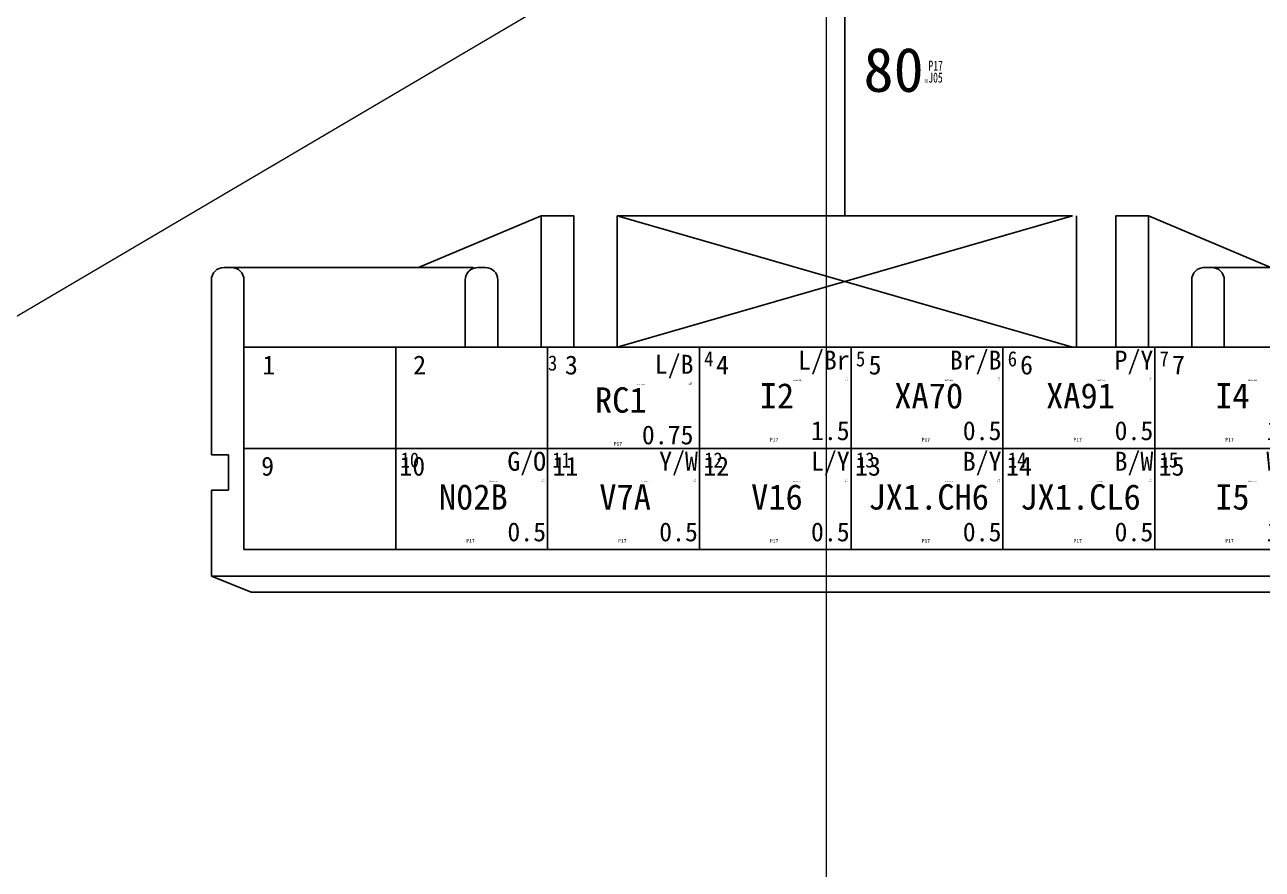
# Model space of a CAD drawing. Header units: millimetres. Extents: x -2653 to 6698, y -4403 to -42.
# Drawn here: x 371.2 to 469, y -1017.4 to -950.6 of the extents above; entities that cross this region are included whole.
import ezdxf
from ezdxf.enums import TextEntityAlignment as Align

# ---------------------------------------------------------------- set-up
doc = ezdxf.new("R2010")
doc.units = ezdxf.units.MM
doc.header["$MEASUREMENT"] = 0
for name, color, linetype in [('节点长度', 1, 'Continuous'), ('节点长度-L', 32, 'Continuous'), ('轮廓线', 7, 'Continuous'), ('连接器护套图层', 7, 'Continuous')]:
    doc.layers.add(name, color=color, linetype=linetype)
for name, color, linetype, plot in [('节点长度-E1', 53, 'Continuous', False), ('节点长度-E2', 53, 'Continuous', False), ('节点长度-不打印', 14, 'Continuous', False), ('隐藏-剥皮长度', 2, 'Continuous', False), ('隐藏-加余量', 1, 'Continuous', False), ('隐藏-备注', 1, 'Continuous', False), ('隐藏-孔位', 1, 'Continuous', False), ('隐藏-对应端子', 2, 'Continuous', False), ('隐藏-节点长度辅助', 202, 'Continuous', False), ('隐藏-规格', 1, 'Continuous', False), ('隐藏-辅助信息', 3, 'Continuous', False), ('隐藏-防水栓', 2, 'Continuous', False)]:
    doc.layers.add(name, color=color, linetype=linetype, plot=plot)
doc.styles.add('CL', font='', dxfattribs={"height": 2})
doc.styles.add('样式1.5', font='', dxfattribs={"height": 1.5})
doc.styles.get('CL').set_extended_font_data('SimSun')
doc.styles.get('样式1.5').set_extended_font_data('SimSun')

# ---------------------------------------------------------------- blocks, each defined once
blk = doc.blocks.new('936201-1')
for p, q in [((20.974, 29.879), (30.664, 33.946)), ((30.664, 23.564), (30.664, 33.946)), ((30.664, 33.946), (33.239, 33.946)), ((33.239, 33.946), (33.239, 23.564)), ((36.663, 23.564), (36.663, 33.967)), ((36.663, 33.967), (72.658, 33.967)), ((36.663, 23.564), (72.658, 33.967)), ((36.663, 33.967), (72.658, 23.564)), ((72.989, 23.564), (72.989, 33.967)), ((78.657, 33.946), (76.082, 33.946)), ((76.082, 33.946), (76.082, 23.564)), ((78.657, 23.564), (78.657, 33.946)), ((88.347, 29.879), (78.657, 33.946)), ((5.598, 29.879), (7.174, 29.879)), ((7.174, 29.879), (25.317, 29.879)), ((25.665, 29.879), (26.24, 29.879)), ((82.993, 29.879), (89.905, 29.879)), ((103.159, 29.879), (83, 29.879)), ((83.656, 29.879), (83.081, 29.879)), ((83.656, 29.879), (83.081, 29.879)), ((4.599, 15.065), (4.599, 28.879)), ((7.174, 28.879), (7.174, 23.564)), ((24.665, 23.564), (24.665, 28.879)), ((27.24, 28.879), (27.24, 23.564)), ((82.081, 28.879), (82.081, 23.564)), ((82.081, 28.879), (82.081, 23.564)), ((84.656, 23.564), (84.656, 28.879)), ((84.656, 23.564), (84.656, 28.879)), ((19.172, 23.564), (7.174, 23.564)), ((7.174, 23.564), (7.174, 15.565)), ((19.172, 15.565), (19.172, 23.564)), ((19.172, 23.564), (19.172, 7.566)), ((36.663, 23.564), (19.172, 23.564)), ((36.517, 23.564), (24.519, 23.564)), ((27.24, 23.564), (24.665, 23.564)), ((29.815, 23.564), (27.24, 23.564)), ((31.17, 15.565), (31.17, 23.564)), ((31.17, 23.564), (31.17, 15.565)), ((103.159, 23.564), (31.316, 23.564)), ((48.515, 23.564), (36.517, 23.564)), ((43.168, 23.564), (43.168, 15.565)), ((43.168, 15.565), (43.168, 23.564)), ((60.513, 23.564), (48.515, 23.564)), ((55.166, 15.565), (55.166, 23.564)), ((55.166, 23.564), (55.166, 15.565)), ((67.164, 23.564), (67.164, 15.565)), ((67.164, 15.565), (67.164, 23.564)), ((84.656, 23.564), (72.658, 23.564)), ((79.162, 23.564), (79.162, 15.565)), ((79.162, 15.565), (79.162, 23.564)), ((82.081, 23.564), (84.656, 23.564)), ((82.081, 23.564), (84.656, 23.564)), ((4.599, 15.065), (5.963, 15.065)), ((5.963, 15.065), (5.963, 12.258)), ((7.174, 15.565), (103.159, 15.565)), ((7.174, 15.565), (7.174, 7.566)), ((31.17, 15.565), (31.17, 7.566)), ((31.17, 7.566), (31.17, 15.565)), ((43.168, 7.566), (43.168, 15.565)), ((43.168, 15.565), (43.168, 7.566)), ((55.166, 15.565), (55.166, 7.566)), ((55.166, 7.566), (55.166, 15.565)), ((67.164, 7.566), (67.164, 15.565)), ((67.164, 15.565), (67.164, 7.566)), ((79.162, 7.566), (79.162, 15.565)), ((79.162, 15.565), (79.162, 7.566)), ((5.963, 12.258), (4.599, 12.258)), ((4.599, 5.475), (4.599, 12.258)), ((7.174, 7.566), (19.172, 7.566)), ((19.172, 7.566), (31.17, 7.566)), ((31.17, 7.566), (43.168, 7.566)), ((43.168, 7.566), (55.166, 7.566)), ((55.166, 7.566), (67.164, 7.566)), ((67.164, 7.566), (79.162, 7.566)), ((79.162, 7.566), (91.161, 7.566)), ((4.599, 5.475), (7.736, 4.207)), ((4.599, 5.475), (105.734, 5.475)), ((7.736, 4.207), (85.162, 4.207)), ((102.596, 4.207), (85.162, 4.207))]:
    blk.add_line(p, q)
for centre, major_axis, start_param, end_param in [((5.598, 28.879), (-0.707, 0.707), -0.785398, 0.785398), ((6.174, 28.879), (0.707, 0.707), 5.497787, 7.068583), ((25.665, 28.879), (-0.707, 0.707), -0.785398, 0.785398), ((26.24, 28.879), (0.707, 0.707), 5.497787, 7.068583), ((83.081, 28.879), (-0.707, 0.707), -0.785398, 0.785398), ((83.656, 28.879), (0.707, 0.707), 5.497787, 7.068583)]:
    blk.add_ellipse(centre, major_axis=major_axis, ratio=1, start_param=start_param, end_param=end_param)
at = {"layer": '连接器护套图层', "style": '样式1.5'}
for s, height, p in [('1', 1.5, (8.632, 21.416)), ('2', 1.5, (20.547, 21.416)), ('3', 1.5, (32.545, 21.416)), ('4', 1.5, (44.485, 21.416)), ('5', 1.5, (56.542, 21.416)), ('6', 1.5, (68.515, 21.416)), ('7', 1.5, (80.529, 21.416)), ('9', 1.5, (8.532, 13.417)), ('10', 1.4998, (19.456, 13.417)), ('11', 1.4998, (31.562, 13.417)), ('12', 1.4998, (43.477, 13.417)), ('13', 1.4998, (55.475, 13.417)), ('14', 1.4998, (67.415, 13.417)), ('15', 1.4998, (79.471, 13.417))]:
    blk.add_text(s, height=height, dxfattribs=at).set_placement(p)
blk = doc.blocks.new('电线2')
at = {"layer": '轮廓线', "color": 7, "style": 'CL', "flags": 4}
for tag, p in [('颜色', (5.879, 2.803)), ('线径', (5.879, -2.776))]:
    blk.add_attdef(tag, text='', height=1.5, dxfattribs=at).set_placement(p, align=Align.MIDDLE_RIGHT)
blk.add_attdef('线号', text='', height=2, dxfattribs=at).set_placement((0.127, -0.016), align=Align.MIDDLE_CENTER)
at = {"layer": '隐藏-剥皮长度', "color": 2, "style": 'CL', "width": 0.9, "flags": 4}
blk.add_attdef('剥皮', text='', height=0.1, dxfattribs=at).set_placement((5.742, 1.222), align=Align.MIDDLE_RIGHT)
at = {"layer": '隐藏-加余量', "color": 1, "style": 'CL', "width": 0.9, "flags": 4}
blk.add_attdef('加余量', text='', height=0.1, dxfattribs=at).set_placement((5.742, 1.362), align=Align.MIDDLE_RIGHT)
at = {"layer": '隐藏-备注', "color": 1, "style": 'CL', "width": 0.9, "flags": 5}
blk.add_attdef('备注', text='', height=0.1, dxfattribs=at).set_placement((3.704, -1.38), align=Align.MIDDLE_CENTER)
at = {"layer": '隐藏-孔位', "color": 6, "style": 'CL', "width": 0.9, "flags": 4}
blk.add_attdef('孔位', text='', height=1.2, dxfattribs=at).set_placement((-5.625, 2.907), align=Align.MIDDLE_LEFT)
at = {"layer": '隐藏-对应端子', "color": 2, "style": 'CL', "width": 0.9, "flags": 4}
blk.add_attdef('对应簧片', text='', height=0.1, dxfattribs=at).set_placement((2.055, 1.208), align=Align.MIDDLE_RIGHT)
at = {"layer": '隐藏-规格', "color": 1, "style": 'CL', "width": 0.9, "flags": 5}
blk.add_attdef('规格', text='', height=0.2, dxfattribs=at).set_placement((5.742, -1.391), align=Align.MIDDLE_RIGHT)
at = {"layer": '隐藏-辅助信息', "color": 3, "style": 'CL', "width": 0.9, "flags": 5}
for tag, p in [('供方编码', (3.704, 1.236)), ('编码', (3.704, 1.37))]:
    blk.add_attdef(tag, text='', height=0.1, dxfattribs=at).set_placement(p, align=Align.MIDDLE_CENTER)
at = {"layer": '隐藏-辅助信息', "color": 2, "style": 'CL', "width": 0.9, "flags": 5}
for tag, p in [('辅助', (3.704, 1.511)), ('标识管', (3.704, -1.138))]:
    blk.add_attdef(tag, text='', height=0.1, dxfattribs=at).set_placement(p, align=Align.MIDDLE_CENTER)
at = {"layer": '隐藏-辅助信息', "color": 3, "style": 'CL', "width": 0.9, "flags": 5}
for tag, p in [('线种', (2.055, -1.261)), ('工位', (2.055, -1.38))]:
    blk.add_attdef(tag, text='', height=0.1, dxfattribs=at).set_placement(p, align=Align.MIDDLE_RIGHT)
at = {"layer": '隐藏-辅助信息', "color": 1, "style": 'CL', "width": 0.9, "flags": 5}
blk.add_attdef('选项', text='', height=0.1, dxfattribs=at).set_placement((3.704, -1.261), align=Align.MIDDLE_CENTER)
at = {"layer": '隐藏-辅助信息', "color": 4, "style": 'CL', "width": 0.9, "flags": 4}
blk.add_attdef('位置', text='', height=0.3, dxfattribs=at).set_placement((-0.094, -3.491), align=Align.MIDDLE_CENTER)
at = {"layer": '隐藏-防水栓', "color": 2, "style": 'CL', "width": 0.9, "flags": 4}
blk.add_attdef('防水栓', text='', height=0.1, dxfattribs=at).set_placement((2.055, 1.362), align=Align.MIDDLE_RIGHT)
blk = doc.blocks.new('节点长度')
at = {"layer": '节点长度-E1', "color": 202, "ltscale": 0.5, "style": 'CL', "width": 0.7, "flags": 4}
blk.add_attdef('E1', text='', height=0.8, dxfattribs=at).set_placement((1.351, 0.931), align=Align.MIDDLE_LEFT)
at = {"layer": '节点长度-E2', "color": 202, "ltscale": 0.5, "style": 'CL', "width": 0.7, "flags": 4}
blk.add_attdef('E2', text='', height=0.8, dxfattribs=at).set_placement((1.339, -0.011), align=Align.MIDDLE_LEFT)
at = {"layer": '节点长度-L', "color": 1, "ltscale": 0.5, "style": 'CL', "flags": 4}
blk.add_attdef('L', text='', height=2, dxfattribs=at).set_placement((0.98, 0.612), align=Align.MIDDLE_RIGHT)
at = {"layer": '节点长度-不打印', "color": 202, "ltscale": 0.5, "style": 'CL', "width": 0.7}
blk.add_text('=', height=0.5, dxfattribs=at).set_placement((1.189, -0.273), align=Align.MIDDLE_CENTER)
at = {"layer": '节点长度-不打印', "color": 1, "style": 'CL', "width": 0.8, "flags": 13}
blk.add_attdef('选项', text='', height=0.1, dxfattribs=at).set_placement((0.334, -0.1), align=Align.MIDDLE_CENTER)

msp = doc.modelspace()

# ---------------------------------------------------------------- linework, layer by layer
at = {"layer": '轮廓线', "color": 3, "lineweight": 0}
for p, q in [((434.567, -342.271), (434.567, -1150.359)), ((436.035, -935.131), (327.324, -999.17))]:
    msp.add_line(p, q, dxfattribs=at)
at = {"layer": '轮廓线', "lineweight": -3}
msp.add_line((436.035, -935.131), (436.035, -965.722), dxfattribs=at)

# ---------------------------------------------------------------- block references
at = {"lineweight": -3}
ref = msp.add_blockref('节点长度', (441.295, -954.794), dxfattribs=at)
ref.add_attrib('L', '80', dxfattribs={"layer": '节点长度', "color": 1, "ltscale": 0.5, "height": 3.5, "style": 'CL'}).set_placement((442.275, -954.182), align=Align.MIDDLE_RIGHT)
ref.add_attrib('E1', 'P17', dxfattribs={"layer": '隐藏-节点长度辅助', "color": 202, "ltscale": 0.5, "height": 0.8, "style": 'CL', "width": 0.7}).set_placement((442.646, -953.863), align=Align.MIDDLE_LEFT)
ref.add_attrib('E2', 'J05', dxfattribs={"layer": '隐藏-节点长度辅助', "color": 202, "ltscale": 0.5, "height": 0.8, "style": 'CL', "width": 0.7}).set_placement((442.634, -954.804), align=Align.MIDDLE_LEFT)
msp.add_blockref('936201-1', (381.374, -999.689), dxfattribs=at)
ref = msp.add_blockref('电线2', (418.2, -980.274))
ref.add_attrib('线号', 'RC1', dxfattribs={"layer": '轮廓线', "color": 7, "height": 2, "style": 'CL'}).set_placement((418.327, -980.29), align=Align.MIDDLE_CENTER)
ref.add_attrib('线径', '0.75', dxfattribs={"layer": '轮廓线', "color": 7, "height": 1.5, "style": 'CL'}).set_placement((424.078, -983.049), align=Align.MIDDLE_RIGHT)
ref.add_attrib('颜色', 'L/B', dxfattribs={"layer": '轮廓线', "color": 7, "height": 1.5, "style": 'CL'}).set_placement((424.078, -977.47), align=Align.MIDDLE_RIGHT)
ref.add_attrib('孔位', '3', dxfattribs={"layer": '隐藏-孔位', "color": 6, "height": 1.2, "style": 'CL', "width": 0.9}).set_placement((412.575, -977.367), align=Align.MIDDLE_LEFT)
ref.add_attrib('剥皮', '剥皮', dxfattribs={"layer": '隐藏-剥皮长度', "color": 2, "height": 0.1, "style": 'CL', "width": 0.9}).set_placement((423.941, -979.052), align=Align.MIDDLE_RIGHT)
ref.add_attrib('对应簧片', 'M22000555', dxfattribs={"layer": '隐藏-对应端子', "color": 2, "height": 0.1, "style": 'CL', "width": 0.9}).set_placement((420.255, -979.065), align=Align.MIDDLE_RIGHT)
ref.add_attrib('加余量', '25', dxfattribs={"layer": '隐藏-加余量', "color": 1, "height": 0.1, "style": 'CL', "width": 0.9}).set_placement((423.941, -978.912), align=Align.MIDDLE_RIGHT)
ref.add_attrib('位置', 'P17', dxfattribs={"layer": '隐藏-辅助信息', "color": 4, "height": 0.3, "style": 'CL', "width": 0.9}).set_placement((418.105, -983.764), align=Align.MIDDLE_CENTER)
ref = msp.add_blockref('电线2', (430.545, -979.94), dxfattribs=at)
ref.add_attrib('线号', 'I2', dxfattribs={"layer": '轮廓线', "color": 7, "height": 2, "style": 'CL'}).set_placement((430.672, -979.957), align=Align.MIDDLE_CENTER)
ref.add_attrib('线径', '1.5', dxfattribs={"layer": '轮廓线', "color": 7, "height": 1.5, "style": 'CL'}).set_placement((436.423, -982.716), align=Align.MIDDLE_RIGHT)
ref.add_attrib('颜色', 'L/Br', dxfattribs={"layer": '轮廓线', "color": 7, "height": 1.5, "style": 'CL'}).set_placement((436.423, -977.137), align=Align.MIDDLE_RIGHT)
ref.add_attrib('孔位', '4', dxfattribs={"layer": '隐藏-孔位', "color": 6, "height": 1.2, "style": 'CL', "width": 0.9}).set_placement((424.92, -977.034), align=Align.MIDDLE_LEFT)
ref.add_attrib('剥皮', '4.0', dxfattribs={"layer": '隐藏-剥皮长度', "color": 2, "height": 0.1, "style": 'CL', "width": 0.9}).set_placement((436.287, -978.719), align=Align.MIDDLE_RIGHT)
ref.add_attrib('对应簧片', 'M22000242', dxfattribs={"layer": '隐藏-对应端子', "color": 2, "height": 0.1, "style": 'CL', "width": 0.9}).set_placement((432.6, -978.732), align=Align.MIDDLE_RIGHT)
ref.add_attrib('加余量', '25', dxfattribs={"layer": '隐藏-加余量', "color": 1, "height": 0.1, "style": 'CL', "width": 0.9}).set_placement((436.287, -978.579), align=Align.MIDDLE_RIGHT)
ref.add_attrib('位置', 'P17', dxfattribs={"layer": '隐藏-辅助信息', "color": 4, "height": 0.3, "style": 'CL', "width": 0.9}).set_placement((430.45, -983.431), align=Align.MIDDLE_CENTER)
ref = msp.add_blockref('电线2', (442.543, -979.94), dxfattribs=at)
ref.add_attrib('线号', 'XA70', dxfattribs={"layer": '轮廓线', "color": 7, "height": 2, "style": 'CL'}).set_placement((442.67, -979.957), align=Align.MIDDLE_CENTER)
ref.add_attrib('线径', '0.5', dxfattribs={"layer": '轮廓线', "color": 7, "height": 1.5, "style": 'CL'}).set_placement((448.422, -982.716), align=Align.MIDDLE_RIGHT)
ref.add_attrib('颜色', 'Br/B', dxfattribs={"layer": '轮廓线', "color": 7, "height": 1.5, "style": 'CL'}).set_placement((448.422, -977.137), align=Align.MIDDLE_RIGHT)
ref.add_attrib('孔位', '5', dxfattribs={"layer": '隐藏-孔位', "color": 6, "height": 1.2, "style": 'CL', "width": 0.9}).set_placement((436.918, -977.034), align=Align.MIDDLE_LEFT)
ref.add_attrib('剥皮', '4.0', dxfattribs={"layer": '隐藏-剥皮长度', "color": 2, "height": 0.1, "style": 'CL', "width": 0.9}).set_placement((448.285, -978.719), align=Align.MIDDLE_RIGHT)
ref.add_attrib('对应簧片', 'M22000555', dxfattribs={"layer": '隐藏-对应端子', "color": 2, "height": 0.1, "style": 'CL', "width": 0.9}).set_placement((444.598, -978.732), align=Align.MIDDLE_RIGHT)
ref.add_attrib('加余量', '25', dxfattribs={"layer": '隐藏-加余量', "color": 1, "height": 0.1, "style": 'CL', "width": 0.9}).set_placement((448.285, -978.579), align=Align.MIDDLE_RIGHT)
ref.add_attrib('位置', 'P17', dxfattribs={"layer": '隐藏-辅助信息', "color": 4, "height": 0.3, "style": 'CL', "width": 0.9}).set_placement((442.449, -983.431), align=Align.MIDDLE_CENTER)
ref = msp.add_blockref('电线2', (454.541, -979.94), dxfattribs=at)
ref.add_attrib('线号', 'XA91', dxfattribs={"layer": '轮廓线', "color": 7, "height": 2, "style": 'CL'}).set_placement((454.668, -979.957), align=Align.MIDDLE_CENTER)
ref.add_attrib('线径', '0.5', dxfattribs={"layer": '轮廓线', "color": 7, "height": 1.5, "style": 'CL'}).set_placement((460.42, -982.716), align=Align.MIDDLE_RIGHT)
ref.add_attrib('颜色', 'P/Y', dxfattribs={"layer": '轮廓线', "color": 7, "height": 1.5, "style": 'CL'}).set_placement((460.42, -977.137), align=Align.MIDDLE_RIGHT)
ref.add_attrib('孔位', '6', dxfattribs={"layer": '隐藏-孔位', "color": 6, "height": 1.2, "style": 'CL', "width": 0.9}).set_placement((448.916, -977.034), align=Align.MIDDLE_LEFT)
ref.add_attrib('剥皮', '4.0', dxfattribs={"layer": '隐藏-剥皮长度', "color": 2, "height": 0.1, "style": 'CL', "width": 0.9}).set_placement((460.283, -978.719), align=Align.MIDDLE_RIGHT)
ref.add_attrib('对应簧片', 'M22000555', dxfattribs={"layer": '隐藏-对应端子', "color": 2, "height": 0.1, "style": 'CL', "width": 0.9}).set_placement((456.596, -978.732), align=Align.MIDDLE_RIGHT)
ref.add_attrib('加余量', '25', dxfattribs={"layer": '隐藏-加余量', "color": 1, "height": 0.1, "style": 'CL', "width": 0.9}).set_placement((460.283, -978.579), align=Align.MIDDLE_RIGHT)
ref.add_attrib('位置', 'P17', dxfattribs={"layer": '隐藏-辅助信息', "color": 4, "height": 0.3, "style": 'CL', "width": 0.9}).set_placement((454.447, -983.431), align=Align.MIDDLE_CENTER)
ref = msp.add_blockref('电线2', (466.539, -979.94), dxfattribs=at)
ref.add_attrib('线号', 'I4', dxfattribs={"layer": '轮廓线', "color": 7, "height": 2, "style": 'CL'}).set_placement((466.666, -979.957), align=Align.MIDDLE_CENTER)
ref.add_attrib('线径', '1.5', dxfattribs={"layer": '轮廓线', "color": 7, "height": 1.5, "style": 'CL'}).set_placement((472.418, -982.716), align=Align.MIDDLE_RIGHT)
ref.add_attrib('颜色', 'P', dxfattribs={"layer": '轮廓线', "color": 7, "height": 1.5, "style": 'CL'}).set_placement((472.418, -977.137), align=Align.MIDDLE_RIGHT)
ref.add_attrib('孔位', '7', dxfattribs={"layer": '隐藏-孔位', "color": 6, "height": 1.2, "style": 'CL', "width": 0.9}).set_placement((460.914, -977.034), align=Align.MIDDLE_LEFT)
ref.add_attrib('剥皮', '4.0', dxfattribs={"layer": '隐藏-剥皮长度', "color": 2, "height": 0.1, "style": 'CL', "width": 0.9}).set_placement((472.281, -978.719), align=Align.MIDDLE_RIGHT)
ref.add_attrib('对应簧片', 'M22000242', dxfattribs={"layer": '隐藏-对应端子', "color": 2, "height": 0.1, "style": 'CL', "width": 0.9}).set_placement((468.595, -978.732), align=Align.MIDDLE_RIGHT)
ref.add_attrib('加余量', '25', dxfattribs={"layer": '隐藏-加余量', "color": 1, "height": 0.1, "style": 'CL', "width": 0.9}).set_placement((472.281, -978.579), align=Align.MIDDLE_RIGHT)
ref.add_attrib('位置', 'P17', dxfattribs={"layer": '隐藏-辅助信息', "color": 4, "height": 0.3, "style": 'CL', "width": 0.9}).set_placement((466.445, -983.431), align=Align.MIDDLE_CENTER)
ref = msp.add_blockref('电线2', (406.549, -987.939), dxfattribs=at)
ref.add_attrib('线号', 'N02B', dxfattribs={"layer": '轮廓线', "color": 7, "height": 2, "style": 'CL'}).set_placement((406.675, -987.956), align=Align.MIDDLE_CENTER)
ref.add_attrib('线径', '0.5', dxfattribs={"layer": '轮廓线', "color": 7, "height": 1.5, "style": 'CL'}).set_placement((412.427, -990.715), align=Align.MIDDLE_RIGHT)
ref.add_attrib('颜色', 'G/O', dxfattribs={"layer": '轮廓线', "color": 7, "height": 1.5, "style": 'CL'}).set_placement((412.427, -985.136), align=Align.MIDDLE_RIGHT)
ref.add_attrib('孔位', '10', dxfattribs={"layer": '隐藏-孔位', "color": 6, "height": 1.2, "style": 'CL', "width": 0.9}).set_placement((400.924, -985.032), align=Align.MIDDLE_LEFT)
ref.add_attrib('剥皮', '4.0', dxfattribs={"layer": '隐藏-剥皮长度', "color": 2, "height": 0.1, "style": 'CL', "width": 0.9}).set_placement((412.29, -986.718), align=Align.MIDDLE_RIGHT)
ref.add_attrib('对应簧片', 'M22000555', dxfattribs={"layer": '隐藏-对应端子', "color": 2, "height": 0.1, "style": 'CL', "width": 0.9}).set_placement((408.604, -986.731), align=Align.MIDDLE_RIGHT)
ref.add_attrib('加余量', '25', dxfattribs={"layer": '隐藏-加余量', "color": 1, "height": 0.1, "style": 'CL', "width": 0.9}).set_placement((412.29, -986.577), align=Align.MIDDLE_RIGHT)
ref.add_attrib('位置', 'P17', dxfattribs={"layer": '隐藏-辅助信息', "color": 4, "height": 0.3, "style": 'CL', "width": 0.9}).set_placement((406.454, -991.43), align=Align.MIDDLE_CENTER)
ref = msp.add_blockref('电线2', (418.547, -987.939), dxfattribs=at)
ref.add_attrib('线号', 'V7A', dxfattribs={"layer": '轮廓线', "color": 7, "height": 2, "style": 'CL'}).set_placement((418.674, -987.956), align=Align.MIDDLE_CENTER)
ref.add_attrib('线径', '0.5', dxfattribs={"layer": '轮廓线', "color": 7, "height": 1.5, "style": 'CL'}).set_placement((424.425, -990.715), align=Align.MIDDLE_RIGHT)
ref.add_attrib('颜色', 'Y/W', dxfattribs={"layer": '轮廓线', "color": 7, "height": 1.5, "style": 'CL'}).set_placement((424.425, -985.136), align=Align.MIDDLE_RIGHT)
ref.add_attrib('孔位', '11', dxfattribs={"layer": '隐藏-孔位', "color": 6, "height": 1.2, "style": 'CL', "width": 0.9}).set_placement((412.922, -985.032), align=Align.MIDDLE_LEFT)
ref.add_attrib('剥皮', '4.0', dxfattribs={"layer": '隐藏-剥皮长度', "color": 2, "height": 0.1, "style": 'CL', "width": 0.9}).set_placement((424.288, -986.718), align=Align.MIDDLE_RIGHT)
ref.add_attrib('对应簧片', 'M22000555', dxfattribs={"layer": '隐藏-对应端子', "color": 2, "height": 0.1, "style": 'CL', "width": 0.9}).set_placement((420.602, -986.731), align=Align.MIDDLE_RIGHT)
ref.add_attrib('加余量', '25', dxfattribs={"layer": '隐藏-加余量', "color": 1, "height": 0.1, "style": 'CL', "width": 0.9}).set_placement((424.288, -986.577), align=Align.MIDDLE_RIGHT)
ref.add_attrib('位置', 'P17', dxfattribs={"layer": '隐藏-辅助信息', "color": 4, "height": 0.3, "style": 'CL', "width": 0.9}).set_placement((418.452, -991.43), align=Align.MIDDLE_CENTER)
ref = msp.add_blockref('电线2', (430.545, -987.939), dxfattribs=at)
ref.add_attrib('线号', 'V16', dxfattribs={"layer": '轮廓线', "color": 7, "height": 2, "style": 'CL'}).set_placement((430.672, -987.956), align=Align.MIDDLE_CENTER)
ref.add_attrib('线径', '0.5', dxfattribs={"layer": '轮廓线', "color": 7, "height": 1.5, "style": 'CL'}).set_placement((436.423, -990.715), align=Align.MIDDLE_RIGHT)
ref.add_attrib('颜色', 'L/Y', dxfattribs={"layer": '轮廓线', "color": 7, "height": 1.5, "style": 'CL'}).set_placement((436.423, -985.136), align=Align.MIDDLE_RIGHT)
ref.add_attrib('孔位', '12', dxfattribs={"layer": '隐藏-孔位', "color": 6, "height": 1.2, "style": 'CL', "width": 0.9}).set_placement((424.92, -985.032), align=Align.MIDDLE_LEFT)
ref.add_attrib('剥皮', '4.0', dxfattribs={"layer": '隐藏-剥皮长度', "color": 2, "height": 0.1, "style": 'CL', "width": 0.9}).set_placement((436.287, -986.718), align=Align.MIDDLE_RIGHT)
ref.add_attrib('对应簧片', 'M22000555', dxfattribs={"layer": '隐藏-对应端子', "color": 2, "height": 0.1, "style": 'CL', "width": 0.9}).set_placement((432.6, -986.731), align=Align.MIDDLE_RIGHT)
ref.add_attrib('加余量', '25', dxfattribs={"layer": '隐藏-加余量', "color": 1, "height": 0.1, "style": 'CL', "width": 0.9}).set_placement((436.287, -986.577), align=Align.MIDDLE_RIGHT)
ref.add_attrib('位置', 'P17', dxfattribs={"layer": '隐藏-辅助信息', "color": 4, "height": 0.3, "style": 'CL', "width": 0.9}).set_placement((430.45, -991.43), align=Align.MIDDLE_CENTER)
ref = msp.add_blockref('电线2', (442.543, -987.939), dxfattribs=at)
ref.add_attrib('线号', 'JX1.CH6', dxfattribs={"layer": '轮廓线', "color": 7, "height": 2, "style": 'CL'}).set_placement((442.67, -987.956), align=Align.MIDDLE_CENTER)
ref.add_attrib('线径', '0.5', dxfattribs={"layer": '轮廓线', "color": 7, "height": 1.5, "style": 'CL'}).set_placement((448.422, -990.715), align=Align.MIDDLE_RIGHT)
ref.add_attrib('颜色', 'B/Y', dxfattribs={"layer": '轮廓线', "color": 7, "height": 1.5, "style": 'CL'}).set_placement((448.422, -985.136), align=Align.MIDDLE_RIGHT)
ref.add_attrib('孔位', '13', dxfattribs={"layer": '隐藏-孔位', "color": 6, "height": 1.2, "style": 'CL', "width": 0.9}).set_placement((436.918, -985.032), align=Align.MIDDLE_LEFT)
ref.add_attrib('剥皮', '4.0', dxfattribs={"layer": '隐藏-剥皮长度', "color": 2, "height": 0.1, "style": 'CL', "width": 0.9}).set_placement((448.285, -986.718), align=Align.MIDDLE_RIGHT)
ref.add_attrib('对应簧片', 'M22000555', dxfattribs={"layer": '隐藏-对应端子', "color": 2, "height": 0.1, "style": 'CL', "width": 0.9}).set_placement((444.598, -986.731), align=Align.MIDDLE_RIGHT)
ref.add_attrib('加余量', '25', dxfattribs={"layer": '隐藏-加余量', "color": 1, "height": 0.1, "style": 'CL', "width": 0.9}).set_placement((448.285, -986.577), align=Align.MIDDLE_RIGHT)
ref.add_attrib('位置', 'P17', dxfattribs={"layer": '隐藏-辅助信息', "color": 4, "height": 0.3, "style": 'CL', "width": 0.9}).set_placement((442.449, -991.43), align=Align.MIDDLE_CENTER)
ref = msp.add_blockref('电线2', (454.541, -987.939), dxfattribs=at)
ref.add_attrib('线号', 'JX1.CL6', dxfattribs={"layer": '轮廓线', "color": 7, "height": 2, "style": 'CL'}).set_placement((454.668, -987.956), align=Align.MIDDLE_CENTER)
ref.add_attrib('线径', '0.5', dxfattribs={"layer": '轮廓线', "color": 7, "height": 1.5, "style": 'CL'}).set_placement((460.42, -990.715), align=Align.MIDDLE_RIGHT)
ref.add_attrib('颜色', 'B/W', dxfattribs={"layer": '轮廓线', "color": 7, "height": 1.5, "style": 'CL'}).set_placement((460.42, -985.136), align=Align.MIDDLE_RIGHT)
ref.add_attrib('孔位', '14', dxfattribs={"layer": '隐藏-孔位', "color": 6, "height": 1.2, "style": 'CL', "width": 0.9}).set_placement((448.916, -985.032), align=Align.MIDDLE_LEFT)
ref.add_attrib('剥皮', '4.0', dxfattribs={"layer": '隐藏-剥皮长度', "color": 2, "height": 0.1, "style": 'CL', "width": 0.9}).set_placement((460.283, -986.718), align=Align.MIDDLE_RIGHT)
ref.add_attrib('对应簧片', 'M22000555', dxfattribs={"layer": '隐藏-对应端子', "color": 2, "height": 0.1, "style": 'CL', "width": 0.9}).set_placement((456.596, -986.731), align=Align.MIDDLE_RIGHT)
ref.add_attrib('加余量', '25', dxfattribs={"layer": '隐藏-加余量', "color": 1, "height": 0.1, "style": 'CL', "width": 0.9}).set_placement((460.283, -986.577), align=Align.MIDDLE_RIGHT)
ref.add_attrib('位置', 'P17', dxfattribs={"layer": '隐藏-辅助信息', "color": 4, "height": 0.3, "style": 'CL', "width": 0.9}).set_placement((454.447, -991.43), align=Align.MIDDLE_CENTER)
ref = msp.add_blockref('电线2', (466.539, -987.939), dxfattribs=at)
ref.add_attrib('线号', 'I5', dxfattribs={"layer": '轮廓线', "color": 7, "height": 2, "style": 'CL'}).set_placement((466.666, -987.956), align=Align.MIDDLE_CENTER)
ref.add_attrib('线径', '1.5', dxfattribs={"layer": '轮廓线', "color": 7, "height": 1.5, "style": 'CL'}).set_placement((472.418, -990.715), align=Align.MIDDLE_RIGHT)
ref.add_attrib('颜色', 'W/G', dxfattribs={"layer": '轮廓线', "color": 7, "height": 1.5, "style": 'CL'}).set_placement((472.418, -985.136), align=Align.MIDDLE_RIGHT)
ref.add_attrib('孔位', '15', dxfattribs={"layer": '隐藏-孔位', "color": 6, "height": 1.2, "style": 'CL', "width": 0.9}).set_placement((460.914, -985.032), align=Align.MIDDLE_LEFT)
ref.add_attrib('剥皮', '4.0', dxfattribs={"layer": '隐藏-剥皮长度', "color": 2, "height": 0.1, "style": 'CL', "width": 0.9}).set_placement((472.281, -986.718), align=Align.MIDDLE_RIGHT)
ref.add_attrib('对应簧片', 'M22000242', dxfattribs={"layer": '隐藏-对应端子', "color": 2, "height": 0.1, "style": 'CL', "width": 0.9}).set_placement((468.595, -986.731), align=Align.MIDDLE_RIGHT)
ref.add_attrib('加余量', '25', dxfattribs={"layer": '隐藏-加余量', "color": 1, "height": 0.1, "style": 'CL', "width": 0.9}).set_placement((472.281, -986.577), align=Align.MIDDLE_RIGHT)
ref.add_attrib('位置', 'P17', dxfattribs={"layer": '隐藏-辅助信息', "color": 4, "height": 0.3, "style": 'CL', "width": 0.9}).set_placement((466.445, -991.43), align=Align.MIDDLE_CENTER)

doc.saveas('drawing.dxf')
